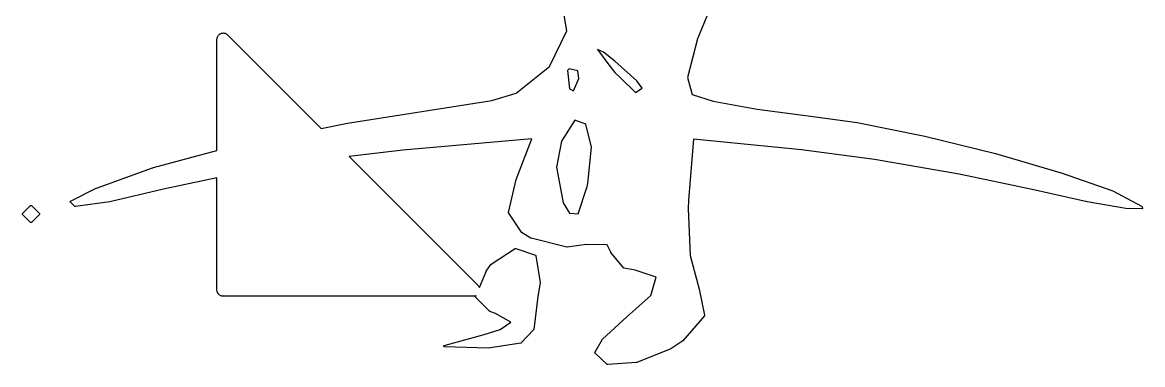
# Model space of a CAD drawing. Extents: x 69 to 231, y -99 to -49.
# Drawn here: x 103.8 to 112.74, y -90.59 to -87.87 of the extents above; entities that cross this region are included whole.
import ezdxf

# ---------------------------------------------------------------- set-up
doc = ezdxf.new("R2010")
doc.units = 0
doc.layers.add('BLACK', color=7, linetype='CONTINUOUS')

msp = doc.modelspace()

# ---------------------------------------------------------------- linework, layer by layer
at = {"layer": 'BLACK', "linetype": 'CONTINUOUS'}
for p, q in [((109.394, -87.494), (109.188, -87.9971)), ((108.144, -87.9342), (108.099, -87.66)), ((108.006, -88.2172), (108.144, -87.9342)), ((105.35, -87.9993), (105.351, -87.9945)), ((105.35, -87.9995), (105.35, -87.9993)), ((105.35, -88), (105.35, -87.9995)), ((105.35, -87.9995), (105.35, -87.9995)), ((105.35, -87.9995), (105.35, -87.9995)), ((105.35, -88.8865), (105.35, -88)), ((105.351, -87.9896), (105.353, -87.985)), ((105.351, -87.9897), (105.351, -87.9896)), ((105.351, -87.9898), (105.351, -87.9897)), ((105.351, -87.9945), (105.351, -87.9898)), ((105.353, -87.985), (105.354, -87.9805)), ((105.354, -87.9803), (105.356, -87.9761)), ((105.354, -87.9804), (105.354, -87.9803)), ((105.354, -87.9805), (105.354, -87.9804)), ((105.356, -87.9761), (105.359, -87.9719)), ((105.359, -87.9718), (105.362, -87.968)), ((105.359, -87.9719), (105.359, -87.9718)), ((105.359, -87.9718), (105.359, -87.9718)), ((105.362, -87.968), (105.365, -87.9644)), ((105.365, -87.9643), (105.369, -87.9613)), ((105.365, -87.9644), (105.365, -87.9643)), ((105.365, -87.9643), (105.365, -87.9643)), ((105.369, -87.9613), (105.372, -87.9583)), ((105.372, -87.9583), (105.373, -87.9582)), ((105.373, -87.9582), (105.377, -87.956)), ((105.373, -87.9582), (105.373, -87.9582)), ((105.377, -87.956), (105.381, -87.9537)), ((105.381, -87.9536), (105.386, -87.9524)), ((105.381, -87.9537), (105.381, -87.9536)), ((105.381, -87.9537), (105.381, -87.9537)), ((105.386, -87.9524), (105.39, -87.9509)), ((105.39, -87.9509), (105.391, -87.9509)), ((105.391, -87.9509), (105.395, -87.9505)), ((105.391, -87.9509), (105.391, -87.9509)), ((105.395, -87.9505), (105.4, -87.95)), ((105.4, -87.95), (105.4, -87.95)), ((105.4, -87.95), (105.4, -87.95)), ((105.4, -87.95), (105.405, -87.9505)), ((105.405, -87.9505), (105.41, -87.951)), ((105.41, -87.951), (105.41, -87.951)), ((105.41, -87.951), (105.41, -87.951)), ((105.41, -87.951), (105.415, -87.9524)), ((105.415, -87.9524), (105.419, -87.9538)), ((105.419, -87.9538), (105.419, -87.9539)), ((105.419, -87.9539), (105.419, -87.9539)), ((105.419, -87.9539), (105.424, -87.9561)), ((105.424, -87.9561), (105.428, -87.9584)), ((105.428, -87.9584), (105.428, -87.9585)), ((105.428, -87.9585), (105.428, -87.9585)), ((105.428, -87.9585), (105.432, -87.9617)), ((105.432, -87.9617), (105.435, -87.9646)), ((105.435, -87.9646), (105.435, -87.9648)), ((105.435, -87.9648), (105.435, -87.9648)), ((105.435, -87.9648), (105.435, -87.9648)), ((105.435, -87.9648), (106.183, -88.7119)), ((109.188, -87.9971), (109.108, -88.3063)), ((108.437, -88.1041), (108.39, -88.0814)), ((108.39, -88.0814), (108.488, -88.2157)), ((108.529, -88.1746), (108.437, -88.1041)), ((107.739, -88.4299), (108.006, -88.2172)), ((108.488, -88.2157), (108.527, -88.2645)), ((108.704, -88.3308), (108.529, -88.1746)), ((108.163, -88.2349), (108.151, -88.2495)), ((108.151, -88.2495), (108.166, -88.3955)), ((108.232, -88.2509), (108.163, -88.2349)), ((108.241, -88.3133), (108.232, -88.2509)), ((108.527, -88.2645), (108.575, -88.3104)), ((109.108, -88.3063), (109.132, -88.3917)), ((108.166, -88.3955), (108.197, -88.4116)), ((108.197, -88.4116), (108.241, -88.3133)), ((108.575, -88.3104), (108.575, -88.3104)), ((108.575, -88.3104), (108.693, -88.4248)), ((108.693, -88.4248), (108.747, -88.3916)), ((108.747, -88.3916), (108.704, -88.3308)), ((109.132, -88.3917), (109.146, -88.4413)), ((107.546, -88.4889), (107.739, -88.4299)), ((109.146, -88.4413), (109.312, -88.4935)), ((106.392, -88.6705), (107.546, -88.4889)), ((109.312, -88.4935), (109.665, -88.5582)), ((109.665, -88.5582), (110.113, -88.6151)), ((108.209, -88.646), (108.103, -88.8134)), ((108.295, -88.6764), (108.209, -88.646)), ((110.113, -88.6151), (110.113, -88.6151)), ((110.113, -88.6151), (110.113, -88.6151)), ((110.113, -88.6151), (110.464, -88.6647)), ((110.464, -88.6647), (110.464, -88.6647)), ((110.464, -88.6647), (110.464, -88.6647)), ((110.464, -88.6647), (110.464, -88.6647)), ((110.464, -88.6647), (111.003, -88.7727)), ((106.183, -88.7119), (106.392, -88.6705)), ((106.392, -88.6705), (106.392, -88.6705)), ((106.392, -88.6705), (106.392, -88.6705)), ((106.392, -88.6705), (106.392, -88.6705)), ((108.341, -88.8597), (108.295, -88.6764)), ((107.864, -88.7943), (106.835, -88.8841)), ((107.741, -89.1187), (107.864, -88.7943)), ((108.103, -88.8134), (108.062, -89.0196)), ((109.157, -88.7963), (109.152, -88.8598)), ((110.018, -88.8812), (109.157, -88.7963)), ((111.003, -88.7727), (111.003, -88.7728)), ((111.003, -88.7728), (111.003, -88.7728)), ((111.003, -88.7728), (111.003, -88.7728)), ((111.003, -88.7728), (111.569, -88.9123)), ((104.844, -89.0229), (105.35, -88.8865)), ((106.835, -88.8841), (106.406, -88.9348)), ((108.313, -89.1499), (108.341, -88.8597)), ((109.152, -88.8598), (109.117, -89.283)), ((109.152, -88.8598), (109.152, -88.8598)), ((109.152, -88.8598), (109.152, -88.8598)), ((110.602, -88.9582), (110.018, -88.8812)), ((111.569, -88.9123), (111.569, -88.9123)), ((111.569, -88.9123), (111.569, -88.9123)), ((111.569, -88.9123), (111.569, -88.9123)), ((111.569, -88.9123), (112.092, -89.0644)), ((106.406, -88.9348), (107.435, -89.9646)), ((108.062, -89.0196), (108.114, -89.3058)), ((111.278, -89.0756), (110.602, -88.9582)), ((104.387, -89.1884), (104.836, -89.0253)), ((104.836, -89.0253), (104.837, -89.0253)), ((104.837, -89.0253), (104.844, -89.0229)), ((104.837, -89.0253), (104.837, -89.0253)), ((104.837, -89.0253), (104.837, -89.0253)), ((104.844, -89.0229), (104.844, -89.0229)), ((104.844, -89.0229), (104.844, -89.0229)), ((104.844, -89.0229), (104.844, -89.0229)), ((105.35, -89.1057), (104.923, -89.1967)), ((105.35, -90), (105.35, -89.1057)), ((111.861, -89.1992), (111.278, -89.0756)), ((112.092, -89.0644), (112.092, -89.0644)), ((112.092, -89.0644), (112.092, -89.0645)), ((112.092, -89.0645), (112.092, -89.0645)), ((112.092, -89.0645), (112.504, -89.2103)), ((104.181, -89.2909), (104.386, -89.1887)), ((104.386, -89.1885), (104.387, -89.1884)), ((104.386, -89.1886), (104.386, -89.1885)), ((104.386, -89.1887), (104.386, -89.1886)), ((104.923, -89.1967), (104.495, -89.2959)), ((107.679, -89.3822), (107.74, -89.1194)), ((107.74, -89.119), (107.741, -89.1187)), ((107.74, -89.1193), (107.74, -89.119)), ((107.74, -89.1194), (107.74, -89.1193)), ((108.235, -89.3915), (108.307, -89.1753)), ((108.307, -89.1753), (108.313, -89.1499)), ((112.3, -89.2962), (111.861, -89.1992)), ((104.181, -89.2911), (104.181, -89.2909)), ((109.117, -89.283), (109.113, -89.3516)), ((112.504, -89.2103), (112.504, -89.2103)), ((112.504, -89.2103), (112.504, -89.2104)), ((112.504, -89.2104), (112.505, -89.2105)), ((112.505, -89.2105), (112.735, -89.3311)), ((103.797, -89.39), (103.861, -89.3265)), ((103.861, -89.3261), (103.862, -89.3258)), ((103.861, -89.3264), (103.861, -89.3261)), ((103.861, -89.3265), (103.861, -89.3264)), ((103.862, -89.3255), (103.863, -89.3254)), ((103.862, -89.3258), (103.862, -89.3255)), ((103.862, -89.3258), (103.862, -89.3258)), ((103.862, -89.3258), (103.862, -89.3258)), ((103.863, -89.3252), (103.864, -89.3251)), ((103.863, -89.3254), (103.863, -89.3252)), ((103.863, -89.3254), (103.863, -89.3254)), ((103.863, -89.3254), (103.863, -89.3254)), ((103.864, -89.3251), (103.864, -89.325)), ((103.864, -89.325), (103.865, -89.325)), ((103.864, -89.3251), (103.864, -89.3251)), ((103.864, -89.3251), (103.864, -89.3251)), ((103.865, -89.325), (103.865, -89.325)), ((103.865, -89.325), (103.865, -89.325)), ((103.865, -89.325), (103.865, -89.3251)), ((103.865, -89.3251), (103.865, -89.3251)), ((103.865, -89.3251), (103.866, -89.3251)), ((103.866, -89.3251), (103.866, -89.3251)), ((103.866, -89.3251), (103.866, -89.3253)), ((103.866, -89.3253), (103.866, -89.3254)), ((103.866, -89.3254), (103.866, -89.3254)), ((103.866, -89.3254), (103.866, -89.3254)), ((103.866, -89.3254), (103.867, -89.3256)), ((103.867, -89.3256), (103.867, -89.3258)), ((103.867, -89.3258), (103.867, -89.3259)), ((103.867, -89.3259), (103.867, -89.3259)), ((103.867, -89.3259), (103.868, -89.3261)), ((103.868, -89.3261), (103.868, -89.3265)), ((103.868, -89.3265), (103.932, -89.39)), ((104.178, -89.2945), (104.179, -89.2941)), ((104.178, -89.2946), (104.178, -89.2945)), ((104.178, -89.2947), (104.178, -89.2946)), ((104.178, -89.2951), (104.178, -89.2947)), ((104.178, -89.2954), (104.178, -89.2951)), ((104.178, -89.2956), (104.178, -89.2954)), ((104.178, -89.2957), (104.178, -89.2956)), ((104.178, -89.2961), (104.178, -89.2957)), ((104.178, -89.2964), (104.178, -89.2961)), ((104.179, -89.2965), (104.178, -89.2964)), ((104.179, -89.2924), (104.18, -89.2921)), ((104.179, -89.2927), (104.179, -89.2924)), ((104.179, -89.2928), (104.179, -89.2927)), ((104.179, -89.2929), (104.179, -89.2928)), ((104.179, -89.2932), (104.179, -89.2929)), ((104.179, -89.2935), (104.179, -89.2932)), ((104.179, -89.2937), (104.179, -89.2935)), ((104.179, -89.2938), (104.179, -89.2937)), ((104.179, -89.2941), (104.179, -89.2938)), ((104.179, -89.2967), (104.179, -89.2965)), ((104.179, -89.297), (104.179, -89.2967)), ((104.179, -89.2973), (104.179, -89.297)), ((104.179, -89.2975), (104.179, -89.2973)), ((104.179, -89.2976), (104.179, -89.2975)), ((104.179, -89.2979), (104.179, -89.2976)), ((104.179, -89.2982), (104.179, -89.2979)), ((104.179, -89.2983), (104.179, -89.2982)), ((104.179, -89.2984), (104.179, -89.2983)), ((104.18, -89.2987), (104.179, -89.2984)), ((104.18, -89.2914), (104.181, -89.2913)), ((104.18, -89.2917), (104.18, -89.2914)), ((104.18, -89.2914), (104.18, -89.2914)), ((104.18, -89.2919), (104.18, -89.2917)), ((104.18, -89.292), (104.18, -89.2919)), ((104.18, -89.2921), (104.18, -89.292)), ((104.18, -89.299), (104.18, -89.2987)), ((104.216, -89.3338), (104.18, -89.299)), ((104.18, -89.299), (104.18, -89.299)), ((104.181, -89.2913), (104.181, -89.2911)), ((104.216, -89.334), (104.216, -89.3338)), ((104.217, -89.3342), (104.216, -89.334)), ((104.217, -89.3343), (104.217, -89.3342)), ((104.217, -89.3344), (104.217, -89.3343)), ((104.217, -89.3345), (104.217, -89.3344)), ((104.217, -89.3347), (104.217, -89.3345)), ((104.218, -89.3348), (104.217, -89.3347)), ((104.218, -89.3349), (104.218, -89.3348)), ((104.218, -89.335), (104.218, -89.3349)), ((104.218, -89.3349), (104.218, -89.3349)), ((104.219, -89.3351), (104.218, -89.335)), ((104.219, -89.3352), (104.219, -89.3351)), ((104.219, -89.3351), (104.219, -89.3351)), ((104.219, -89.3351), (104.219, -89.3351)), ((104.22, -89.3352), (104.219, -89.3352)), ((104.495, -89.2959), (104.22, -89.3352)), ((104.22, -89.3352), (104.22, -89.3352)), ((104.22, -89.3352), (104.22, -89.3352)), ((104.22, -89.3352), (104.22, -89.3352)), ((104.22, -89.3352), (104.22, -89.3352)), ((104.495, -89.2959), (104.495, -89.2959)), ((104.495, -89.2959), (104.495, -89.2959)), ((104.495, -89.2959), (104.495, -89.2959)), ((108.114, -89.3058), (108.166, -89.3868)), ((109.113, -89.3516), (109.129, -89.7256)), ((112.609, -89.3497), (112.3, -89.2962)), ((112.3, -89.2962), (112.3, -89.2962)), ((112.3, -89.2962), (112.3, -89.2962)), ((112.3, -89.2962), (112.3, -89.2962)), ((112.609, -89.3498), (112.609, -89.3497)), ((112.738, -89.3517), (112.609, -89.3498)), ((112.609, -89.3498), (112.609, -89.3498)), ((112.609, -89.3498), (112.609, -89.3498)), ((112.735, -89.3311), (112.736, -89.3311)), ((112.736, -89.3311), (112.736, -89.3312)), ((112.736, -89.3312), (112.736, -89.3313)), ((112.736, -89.3313), (112.736, -89.3315)), ((112.736, -89.3315), (112.736, -89.3316)), ((112.736, -89.3316), (112.737, -89.3318)), ((112.737, -89.3318), (112.737, -89.3319)), ((112.737, -89.3319), (112.737, -89.3321)), ((112.737, -89.3321), (112.737, -89.3323)), ((112.737, -89.3323), (112.737, -89.3325)), ((112.737, -89.3325), (112.737, -89.3327)), ((112.737, -89.3327), (112.737, -89.3329)), ((112.737, -89.3329), (112.738, -89.3331)), ((112.738, -89.3331), (112.738, -89.3333)), ((112.738, -89.3333), (112.738, -89.3336)), ((112.738, -89.3336), (112.742, -89.3448)), ((112.739, -89.3516), (112.738, -89.3517)), ((112.738, -89.3517), (112.738, -89.3517)), ((112.738, -89.3517), (112.738, -89.3517)), ((112.738, -89.3517), (112.738, -89.3517)), ((112.74, -89.3514), (112.739, -89.3515)), ((112.739, -89.3515), (112.739, -89.3516)), ((112.739, -89.3516), (112.739, -89.3516)), ((112.739, -89.3516), (112.739, -89.3516)), ((112.741, -89.3509), (112.74, -89.3512)), ((112.74, -89.3512), (112.74, -89.3513)), ((112.74, -89.3513), (112.74, -89.3513)), ((112.74, -89.3513), (112.74, -89.3514)), ((112.742, -89.3499), (112.741, -89.3503)), ((112.741, -89.3503), (112.741, -89.3503)), ((112.741, -89.3503), (112.741, -89.3503)), ((112.741, -89.3503), (112.741, -89.3506)), ((112.741, -89.3506), (112.741, -89.3509)), ((112.741, -89.3509), (112.741, -89.3509)), ((112.741, -89.3509), (112.741, -89.3509)), ((112.742, -89.3448), (112.743, -89.3448)), ((112.743, -89.3482), (112.742, -89.3487)), ((112.742, -89.3487), (112.742, -89.3487)), ((112.742, -89.3487), (112.742, -89.3487)), ((112.742, -89.3487), (112.742, -89.3491)), ((112.742, -89.3491), (112.742, -89.3495)), ((112.742, -89.3495), (112.742, -89.3495)), ((112.742, -89.3495), (112.742, -89.3496)), ((112.742, -89.3496), (112.742, -89.3499)), ((112.743, -89.3448), (112.743, -89.3449)), ((112.743, -89.3449), (112.743, -89.3449)), ((112.743, -89.3449), (112.743, -89.3452)), ((112.743, -89.3452), (112.743, -89.3458)), ((112.743, -89.3458), (112.743, -89.3458)), ((112.743, -89.3458), (112.743, -89.3458)), ((112.743, -89.3458), (112.743, -89.3462)), ((112.743, -89.3462), (112.743, -89.3468)), ((112.743, -89.3468), (112.743, -89.3468)), ((112.743, -89.3468), (112.743, -89.3468)), ((112.743, -89.3468), (112.743, -89.3473)), ((112.743, -89.3473), (112.743, -89.3477)), ((112.743, -89.3477), (112.743, -89.3478)), ((112.743, -89.3478), (112.743, -89.3478)), ((112.743, -89.3478), (112.743, -89.3482)), ((103.796, -89.3915), (103.797, -89.3912)), ((103.796, -89.3916), (103.796, -89.3915)), ((103.796, -89.392), (103.796, -89.3916)), ((103.796, -89.3916), (103.796, -89.3916)), ((103.796, -89.3925), (103.796, -89.392)), ((103.796, -89.3931), (103.796, -89.3925)), ((103.796, -89.3925), (103.796, -89.3925)), ((103.796, -89.3925), (103.796, -89.3925)), ((103.796, -89.3934), (103.796, -89.3931)), ((103.796, -89.3935), (103.796, -89.3934)), ((103.796, -89.394), (103.796, -89.3935)), ((103.796, -89.3935), (103.796, -89.3935)), ((103.796, -89.3944), (103.796, -89.394)), ((103.796, -89.3945), (103.796, -89.3944)), ((103.796, -89.3944), (103.796, -89.3944)), ((103.796, -89.3948), (103.796, -89.3945)), ((103.796, -89.3954), (103.796, -89.3948)), ((103.797, -89.3957), (103.796, -89.3954)), ((103.796, -89.3954), (103.796, -89.3954)), ((103.796, -89.3954), (103.796, -89.3954)), ((103.797, -89.3904), (103.797, -89.39)), ((103.797, -89.3907), (103.797, -89.3904)), ((103.797, -89.3912), (103.797, -89.3907)), ((103.797, -89.3907), (103.797, -89.3907)), ((103.797, -89.3907), (103.797, -89.3907)), ((103.797, -89.3962), (103.797, -89.3957)), ((103.797, -89.3963), (103.797, -89.3962)), ((103.797, -89.3962), (103.797, -89.3962)), ((103.797, -89.3966), (103.797, -89.3963)), ((103.797, -89.397), (103.797, -89.3966)), ((103.861, -89.4605), (103.797, -89.397)), ((103.797, -89.397), (103.797, -89.397)), ((103.861, -89.4608), (103.861, -89.4605)), ((103.862, -89.4611), (103.861, -89.4608)), ((103.862, -89.4612), (103.862, -89.4611)), ((103.862, -89.4611), (103.862, -89.4611)), ((103.862, -89.4614), (103.862, -89.4612)), ((103.863, -89.4616), (103.862, -89.4614)), ((103.863, -89.4617), (103.863, -89.4616)), ((103.863, -89.4616), (103.863, -89.4616)), ((103.863, -89.4616), (103.863, -89.4616)), ((103.863, -89.4619), (103.863, -89.4617)), ((103.864, -89.4619), (103.863, -89.4619)), ((103.863, -89.4619), (103.863, -89.4619)), ((103.864, -89.462), (103.864, -89.4619)), ((103.865, -89.462), (103.864, -89.462)), ((103.864, -89.462), (103.864, -89.462)), ((103.864, -89.462), (103.864, -89.462)), ((103.864, -89.462), (103.864, -89.462)), ((103.866, -89.4618), (103.865, -89.4619)), ((103.865, -89.4619), (103.865, -89.4619)), ((103.865, -89.4619), (103.865, -89.4619)), ((103.865, -89.4619), (103.865, -89.462)), ((103.867, -89.4614), (103.866, -89.4616)), ((103.866, -89.4616), (103.866, -89.4616)), ((103.866, -89.4616), (103.866, -89.4616)), ((103.866, -89.4616), (103.866, -89.4618)), ((103.868, -89.4609), (103.867, -89.4612)), ((103.867, -89.4612), (103.867, -89.4612)), ((103.867, -89.4612), (103.867, -89.4612)), ((103.867, -89.4612), (103.867, -89.4614)), ((103.932, -89.3971), (103.868, -89.4605)), ((103.868, -89.4605), (103.868, -89.4606)), ((103.868, -89.4606), (103.868, -89.4606)), ((103.868, -89.4606), (103.868, -89.4606)), ((103.868, -89.4606), (103.868, -89.4606)), ((103.868, -89.4606), (103.868, -89.4609)), ((103.932, -89.39), (103.932, -89.39)), ((103.932, -89.39), (103.932, -89.39)), ((103.932, -89.39), (103.932, -89.39)), ((103.932, -89.39), (103.932, -89.39)), ((103.932, -89.39), (103.932, -89.3904)), ((103.932, -89.3904), (103.932, -89.3907)), ((103.932, -89.3907), (103.932, -89.3908)), ((103.932, -89.3908), (103.932, -89.3908)), ((103.932, -89.3908), (103.932, -89.3912)), ((103.932, -89.3912), (103.933, -89.3916)), ((103.933, -89.3955), (103.932, -89.3959)), ((103.932, -89.3959), (103.932, -89.3963)), ((103.932, -89.3963), (103.932, -89.3963)), ((103.932, -89.3963), (103.932, -89.3963)), ((103.932, -89.3963), (103.932, -89.3967)), ((103.932, -89.3967), (103.932, -89.397)), ((103.932, -89.397), (103.932, -89.3971)), ((103.932, -89.3971), (103.932, -89.3971)), ((103.932, -89.3971), (103.932, -89.3971)), ((103.933, -89.3916), (103.933, -89.3916)), ((103.933, -89.3916), (103.933, -89.3916)), ((103.933, -89.3916), (103.933, -89.3921)), ((103.933, -89.3921), (103.933, -89.3925)), ((103.933, -89.3925), (103.933, -89.3926)), ((103.933, -89.3926), (103.933, -89.3926)), ((103.933, -89.3926), (103.933, -89.3931)), ((103.933, -89.3931), (103.933, -89.3935)), ((103.933, -89.3935), (103.933, -89.3935)), ((103.933, -89.3935), (103.933, -89.3936)), ((103.933, -89.3936), (103.933, -89.394)), ((103.933, -89.394), (103.933, -89.3945)), ((103.933, -89.3945), (103.933, -89.3945)), ((103.933, -89.3945), (103.933, -89.3945)), ((103.933, -89.3945), (103.933, -89.395)), ((103.933, -89.395), (103.933, -89.3954)), ((103.933, -89.3954), (103.933, -89.3954)), ((103.933, -89.3954), (103.933, -89.3955)), ((107.679, -89.3823), (107.679, -89.3822)), ((107.679, -89.3827), (107.679, -89.3823)), ((107.679, -89.3823), (107.679, -89.3823)), ((107.679, -89.3832), (107.679, -89.3827)), ((107.679, -89.3833), (107.679, -89.3832)), ((107.679, -89.3832), (107.679, -89.3832)), ((107.679, -89.3837), (107.679, -89.3833)), ((107.679, -89.3841), (107.679, -89.3837)), ((107.679, -89.3842), (107.679, -89.3841)), ((107.679, -89.3847), (107.679, -89.3842)), ((107.679, -89.3842), (107.679, -89.3842)), ((107.679, -89.3851), (107.679, -89.3847)), ((107.679, -89.3852), (107.679, -89.3851)), ((107.679, -89.3851), (107.679, -89.3851)), ((107.679, -89.3856), (107.679, -89.3852)), ((107.68, -89.386), (107.679, -89.3856)), ((107.68, -89.3861), (107.68, -89.386)), ((107.68, -89.386), (107.68, -89.386)), ((107.68, -89.386), (107.68, -89.386)), ((107.781, -89.5391), (107.68, -89.3861)), ((108.166, -89.3868), (108.235, -89.3915)), ((107.781, -89.5392), (107.781, -89.5391)), ((107.781, -89.5393), (107.781, -89.5392)), ((107.781, -89.5396), (107.781, -89.5393)), ((107.781, -89.5399), (107.781, -89.5396)), ((107.782, -89.5399), (107.781, -89.5399)), ((107.782, -89.54), (107.782, -89.5399)), ((107.782, -89.5403), (107.782, -89.54)), ((107.782, -89.5405), (107.782, -89.5403)), ((107.782, -89.5406), (107.782, -89.5405)), ((107.782, -89.5405), (107.782, -89.5405)), ((107.782, -89.5407), (107.782, -89.5406)), ((107.857, -89.5855), (107.782, -89.5407)), ((107.857, -89.5856), (107.857, -89.5855)), ((107.858, -89.5857), (107.857, -89.5856)), ((107.858, -89.5858), (107.858, -89.5857)), ((107.858, -89.5859), (107.858, -89.5858)), ((107.858, -89.586), (107.858, -89.5859)), ((107.859, -89.5861), (107.858, -89.586)), ((108.144, -89.6589), (107.859, -89.5861)), ((107.859, -89.5861), (107.859, -89.5861)), ((108.301, -89.6385), (108.146, -89.659)), ((108.466, -89.6393), (108.301, -89.6385)), ((108.496, -89.6996), (108.466, -89.6393)), ((107.54, -89.7952), (107.731, -89.6694)), ((107.731, -89.6693), (107.732, -89.6692)), ((107.731, -89.6694), (107.731, -89.6693)), ((107.732, -89.6689), (107.733, -89.6688)), ((107.732, -89.669), (107.732, -89.6689)), ((107.732, -89.6691), (107.732, -89.669)), ((107.732, -89.6692), (107.732, -89.6691)), ((107.733, -89.6687), (107.733, -89.6686)), ((107.733, -89.6686), (107.734, -89.6686)), ((107.733, -89.6688), (107.733, -89.6687)), ((107.733, -89.6687), (107.733, -89.6687)), ((107.734, -89.6686), (107.734, -89.6686)), ((107.734, -89.6686), (107.734, -89.6686)), ((107.734, -89.6686), (107.734, -89.6686)), ((107.734, -89.6686), (107.735, -89.6686)), ((107.735, -89.6686), (107.735, -89.6686)), ((107.735, -89.6686), (107.735, -89.6687)), ((107.735, -89.6687), (107.735, -89.6687)), ((107.735, -89.6687), (107.735, -89.6688)), ((107.735, -89.6688), (107.736, -89.6688)), ((107.736, -89.6688), (107.893, -89.7225)), ((107.893, -89.7225), (107.893, -89.7225)), ((107.893, -89.7225), (107.893, -89.7226)), ((107.893, -89.7226), (107.893, -89.7227)), ((107.893, -89.7227), (107.893, -89.7228)), ((107.893, -89.7228), (107.894, -89.7229)), ((107.894, -89.7229), (107.894, -89.7231)), ((107.894, -89.7231), (107.894, -89.7232)), ((107.894, -89.7232), (107.894, -89.7234)), ((107.894, -89.7234), (107.895, -89.7235)), ((107.895, -89.7235), (107.895, -89.7237)), ((107.895, -89.7237), (107.895, -89.7238)), ((107.895, -89.7238), (107.895, -89.724)), ((107.895, -89.724), (107.895, -89.7242)), ((107.895, -89.7242), (107.895, -89.7244)), ((107.895, -89.7244), (107.895, -89.7246)), ((107.895, -89.7246), (107.896, -89.7249)), ((107.896, -89.7249), (107.896, -89.7251)), ((107.896, -89.7251), (107.896, -89.7253)), ((107.896, -89.7253), (107.896, -89.7255)), ((107.896, -89.7255), (107.896, -89.7258)), ((107.896, -89.7258), (107.896, -89.726)), ((107.896, -89.726), (107.896, -89.7262)), ((107.896, -89.7262), (107.896, -89.7264)), ((107.896, -89.7264), (107.931, -89.9412)), ((108.144, -89.659), (108.144, -89.6589)), ((108.145, -89.6591), (108.144, -89.659)), ((108.146, -89.659), (108.145, -89.659)), ((108.145, -89.659), (108.145, -89.6591)), ((108.145, -89.6591), (108.145, -89.6591)), ((108.145, -89.6591), (108.145, -89.6591)), ((108.146, -89.659), (108.146, -89.659)), ((108.496, -89.6997), (108.496, -89.6996)), ((108.496, -89.7001), (108.496, -89.6997)), ((108.496, -89.6997), (108.496, -89.6997)), ((108.496, -89.7004), (108.496, -89.7001)), ((108.496, -89.7005), (108.496, -89.7004)), ((108.496, -89.7006), (108.496, -89.7005)), ((108.496, -89.7005), (108.496, -89.7005)), ((108.599, -89.8252), (108.496, -89.7006)), ((109.129, -89.7256), (109.2, -89.9923)), ((107.5, -89.8507), (107.538, -89.7965)), ((107.538, -89.7964), (107.539, -89.7961)), ((107.538, -89.7965), (107.538, -89.7964)), ((107.539, -89.7955), (107.54, -89.7952)), ((107.539, -89.7957), (107.539, -89.7955)), ((107.539, -89.7958), (107.539, -89.7957)), ((107.539, -89.7961), (107.539, -89.7958)), ((107.539, -89.7958), (107.539, -89.7958)), ((108.599, -89.8254), (108.599, -89.8252)), ((108.599, -89.8256), (108.599, -89.8254)), ((108.599, -89.8258), (108.599, -89.8256)), ((108.599, -89.8259), (108.599, -89.8258)), ((108.6, -89.8261), (108.599, -89.8259)), ((108.6, -89.8262), (108.6, -89.8261)), ((108.6, -89.8263), (108.6, -89.8262)), ((108.6, -89.8265), (108.6, -89.8263)), ((108.601, -89.8266), (108.6, -89.8265)), ((108.601, -89.8267), (108.601, -89.8266)), ((108.601, -89.8268), (108.601, -89.8267)), ((108.601, -89.8267), (108.601, -89.8267)), ((108.601, -89.8269), (108.601, -89.8268)), ((108.602, -89.827), (108.601, -89.8269)), ((108.689, -89.8429), (108.602, -89.827)), ((108.602, -89.827), (108.602, -89.827)), ((107.446, -89.9803), (107.499, -89.8516)), ((107.499, -89.8511), (107.5, -89.8507)), ((107.499, -89.8515), (107.499, -89.8511)), ((107.499, -89.8516), (107.499, -89.8515)), ((107.499, -89.8515), (107.499, -89.8515)), ((107.499, -89.8516), (107.499, -89.8516)), ((107.5, -89.8507), (107.5, -89.8507)), ((107.5, -89.8507), (107.5, -89.8507)), ((108.857, -89.8984), (108.689, -89.8429)), ((108.815, -90.0439), (108.857, -89.8984)), ((105.35, -90.0047), (105.35, -90)), ((105.351, -90.0094), (105.35, -90.0047)), ((107.435, -89.9646), (107.436, -89.965)), ((107.436, -89.965), (107.436, -89.965)), ((107.436, -89.965), (107.436, -89.965)), ((107.436, -89.965), (107.436, -89.9651)), ((107.436, -89.9651), (107.439, -89.9687)), ((107.439, -89.9687), (107.442, -89.9726)), ((107.442, -89.9726), (107.442, -89.9727)), ((107.442, -89.9727), (107.442, -89.9728)), ((107.442, -89.9728), (107.444, -89.977)), ((107.444, -89.977), (107.446, -89.9803)), ((107.931, -89.9429), (107.912, -90.0511)), ((107.931, -89.9412), (107.931, -89.9413)), ((107.931, -89.9413), (107.931, -89.9416)), ((107.931, -89.9416), (107.931, -89.9419)), ((107.931, -89.9419), (107.931, -89.9421)), ((107.931, -89.9421), (107.931, -89.9423)), ((107.931, -89.9423), (107.931, -89.9426)), ((107.931, -89.9426), (107.931, -89.9429)), ((109.2, -89.9923), (109.2, -89.9924)), ((109.2, -89.9924), (109.2, -89.9925)), ((109.2, -89.9925), (109.2, -89.9926)), ((109.2, -89.9926), (109.244, -90.2022)), ((105.351, -90.0095), (105.351, -90.0094)), ((105.351, -90.0097), (105.351, -90.0095)), ((105.352, -90.0143), (105.351, -90.0097)), ((105.354, -90.0187), (105.352, -90.0143)), ((105.354, -90.0189), (105.354, -90.0187)), ((105.354, -90.0191), (105.354, -90.0189)), ((105.356, -90.0233), (105.354, -90.0191)), ((105.358, -90.0274), (105.356, -90.0233)), ((105.358, -90.0275), (105.358, -90.0274)), ((105.358, -90.0277), (105.358, -90.0275)), ((105.361, -90.0314), (105.358, -90.0277)), ((105.364, -90.035), (105.361, -90.0314)), ((105.364, -90.0351), (105.364, -90.035)), ((105.365, -90.0352), (105.364, -90.0351)), ((105.368, -90.0383), (105.365, -90.0352)), ((105.372, -90.0413), (105.368, -90.0383)), ((105.372, -90.0415), (105.372, -90.0413)), ((105.372, -90.0413), (105.372, -90.0413)), ((105.376, -90.0437), (105.372, -90.0415)), ((105.38, -90.046), (105.376, -90.0437)), ((105.381, -90.0461), (105.38, -90.046)), ((105.38, -90.046), (105.38, -90.046)), ((105.385, -90.0475), (105.381, -90.0461)), ((105.39, -90.0489), (105.385, -90.0475)), ((105.39, -90.049), (105.39, -90.0489)), ((105.39, -90.0489), (105.39, -90.0489)), ((105.395, -90.0495), (105.39, -90.049)), ((105.399, -90.05), (105.395, -90.0495)), ((105.4, -90.05), (105.399, -90.05)), ((105.4, -90.05), (105.4, -90.05)), ((105.4, -90.05), (105.4, -90.05)), ((107.4, -90.05), (105.4, -90.05)), ((105.4, -90.05), (105.4, -90.05)), ((107.405, -90.0495), (107.4, -90.05)), ((107.41, -90.0491), (107.405, -90.0495)), ((107.414, -90.0477), (107.41, -90.049)), ((107.41, -90.049), (107.41, -90.0491)), ((107.41, -90.0491), (107.41, -90.0491)), ((107.419, -90.0464), (107.414, -90.0477)), ((107.415, -90.0542), (107.416, -90.0538)), ((107.415, -90.0548), (107.415, -90.0542)), ((107.415, -90.0542), (107.415, -90.0542)), ((107.415, -90.0542), (107.415, -90.0542)), ((107.415, -90.0552), (107.415, -90.0548)), ((107.415, -90.0558), (107.415, -90.0552)), ((107.415, -90.0552), (107.415, -90.0552)), ((107.415, -90.0552), (107.415, -90.0552)), ((107.415, -90.0561), (107.415, -90.0558)), ((107.415, -90.0562), (107.415, -90.0561)), ((107.415, -90.0561), (107.415, -90.0561)), ((107.416, -90.0566), (107.415, -90.0562)), ((107.416, -90.0533), (107.419, -90.0464)), ((107.416, -90.0538), (107.416, -90.0533)), ((107.416, -90.0571), (107.416, -90.0566)), ((107.416, -90.0574), (107.416, -90.0571)), ((107.416, -90.0571), (107.416, -90.0571)), ((107.416, -90.0571), (107.416, -90.0571)), ((107.416, -90.0579), (107.416, -90.0574)), ((107.416, -90.058), (107.416, -90.0579)), ((107.416, -90.0583), (107.416, -90.058)), ((107.416, -90.058), (107.416, -90.058)), ((107.417, -90.0587), (107.416, -90.0583)), ((107.528, -90.1694), (107.417, -90.0587)), ((107.417, -90.0587), (107.417, -90.0587)), ((107.912, -90.0511), (107.88, -90.3149)), ((108.624, -90.2152), (108.815, -90.0439)), ((107.528, -90.1696), (107.528, -90.1694)), ((107.529, -90.1699), (107.528, -90.1696)), ((107.529, -90.17), (107.529, -90.1699)), ((107.529, -90.1702), (107.529, -90.17)), ((107.529, -90.17), (107.529, -90.17)), ((107.53, -90.1704), (107.529, -90.1702)), ((107.574, -90.1888), (107.53, -90.1704)), ((107.53, -90.1704), (107.53, -90.1704)), ((107.53, -90.1704), (107.53, -90.1704)), ((107.53, -90.1704), (107.53, -90.1704)), ((107.696, -90.2567), (107.574, -90.1888)), ((107.613, -90.3149), (107.696, -90.2567)), ((108.429, -90.3916), (108.624, -90.2153)), ((108.624, -90.2153), (108.624, -90.2152)), ((108.624, -90.2152), (108.624, -90.2152)), ((109.243, -90.2065), (109.072, -90.4056)), ((109.244, -90.205), (109.243, -90.2052)), ((109.243, -90.2052), (109.243, -90.2054)), ((109.243, -90.2054), (109.243, -90.2057)), ((109.243, -90.2057), (109.243, -90.2059)), ((109.243, -90.2059), (109.243, -90.206)), ((109.243, -90.206), (109.243, -90.2063)), ((109.243, -90.2063), (109.243, -90.2065)), ((109.244, -90.2022), (109.244, -90.2023)), ((109.244, -90.2023), (109.244, -90.2026)), ((109.244, -90.2026), (109.244, -90.2029)), ((109.244, -90.2029), (109.244, -90.2031)), ((109.244, -90.2031), (109.244, -90.2033)), ((109.244, -90.2033), (109.244, -90.2036)), ((109.244, -90.2036), (109.244, -90.2039)), ((109.244, -90.2039), (109.244, -90.2041)), ((109.244, -90.2041), (109.244, -90.2042)), ((109.244, -90.2042), (109.244, -90.2045)), ((109.244, -90.2045), (109.244, -90.2048)), ((109.244, -90.2048), (109.244, -90.205)), ((107.165, -90.4429), (107.483, -90.3544)), ((107.483, -90.3544), (107.613, -90.3149)), ((107.878, -90.3177), (107.78, -90.4228)), ((107.879, -90.3172), (107.878, -90.3176)), ((107.878, -90.3176), (107.878, -90.3176)), ((107.878, -90.3176), (107.878, -90.3177)), ((107.88, -90.3155), (107.879, -90.3159)), ((107.879, -90.3159), (107.879, -90.3159)), ((107.879, -90.3159), (107.879, -90.316)), ((107.879, -90.316), (107.879, -90.3164)), ((107.879, -90.3164), (107.879, -90.3168)), ((107.879, -90.3168), (107.879, -90.3168)), ((107.879, -90.3168), (107.879, -90.3169)), ((107.879, -90.3169), (107.879, -90.3172)), ((107.88, -90.3149), (107.88, -90.3149)), ((107.88, -90.3149), (107.88, -90.315)), ((107.88, -90.315), (107.88, -90.3151)), ((107.88, -90.3151), (107.88, -90.3155)), ((107.162, -90.4447), (107.163, -90.4446)), ((107.162, -90.445), (107.162, -90.4447)), ((107.162, -90.4452), (107.162, -90.445)), ((107.162, -90.4454), (107.162, -90.4452)), ((107.162, -90.4456), (107.162, -90.4454)), ((107.162, -90.4458), (107.162, -90.4456)), ((107.162, -90.4461), (107.162, -90.4458)), ((107.162, -90.4463), (107.162, -90.4461)), ((107.162, -90.4465), (107.162, -90.4463)), ((107.162, -90.4468), (107.162, -90.4465)), ((107.162, -90.4471), (107.162, -90.4468)), ((107.162, -90.4473), (107.162, -90.4471)), ((107.162, -90.4475), (107.162, -90.4473)), ((107.162, -90.4477), (107.162, -90.4475)), ((107.162, -90.448), (107.162, -90.4477)), ((107.162, -90.4482), (107.162, -90.448)), ((107.162, -90.4484), (107.162, -90.4482)), ((107.162, -90.4487), (107.162, -90.4484)), ((107.162, -90.449), (107.162, -90.4487)), ((107.162, -90.4492), (107.162, -90.449)), ((107.162, -90.4494), (107.162, -90.4492)), ((107.162, -90.4496), (107.162, -90.4494)), ((107.162, -90.4499), (107.162, -90.4496)), ((107.162, -90.4501), (107.162, -90.4499)), ((107.162, -90.4503), (107.162, -90.4501)), ((107.162, -90.4505), (107.162, -90.4503)), ((107.163, -90.4507), (107.162, -90.4505)), ((107.163, -90.4437), (107.164, -90.4436)), ((107.163, -90.4439), (107.163, -90.4437)), ((107.163, -90.444), (107.163, -90.4439)), ((107.163, -90.4442), (107.163, -90.444)), ((107.163, -90.4444), (107.163, -90.4442)), ((107.163, -90.4446), (107.163, -90.4444)), ((107.163, -90.4509), (107.163, -90.4507)), ((107.163, -90.451), (107.163, -90.4509)), ((107.163, -90.4512), (107.163, -90.451)), ((107.163, -90.4514), (107.163, -90.4512)), ((107.163, -90.4516), (107.163, -90.4514)), ((107.164, -90.4517), (107.163, -90.4516)), ((107.164, -90.4432), (107.165, -90.4431)), ((107.164, -90.4433), (107.164, -90.4432)), ((107.164, -90.4434), (107.164, -90.4433)), ((107.164, -90.4436), (107.164, -90.4434)), ((107.164, -90.4519), (107.164, -90.4517)), ((107.164, -90.452), (107.164, -90.4519)), ((107.164, -90.4521), (107.164, -90.452)), ((107.164, -90.4522), (107.164, -90.4521)), ((107.165, -90.4523), (107.164, -90.4522)), ((107.165, -90.443), (107.165, -90.4429)), ((107.165, -90.4429), (107.165, -90.4429)), ((107.165, -90.4431), (107.165, -90.443)), ((107.165, -90.4524), (107.165, -90.4523)), ((107.165, -90.4525), (107.165, -90.4524)), ((107.166, -90.4526), (107.165, -90.4525)), ((107.165, -90.4525), (107.165, -90.4525)), ((107.166, -90.4527), (107.166, -90.4526)), ((107.166, -90.4526), (107.166, -90.4526)), ((107.166, -90.4526), (107.166, -90.4526)), ((107.516, -90.4653), (107.166, -90.4527)), ((107.166, -90.4527), (107.166, -90.4527)), ((107.777, -90.4244), (107.517, -90.4653)), ((107.778, -90.4243), (107.777, -90.4244)), ((107.779, -90.4241), (107.778, -90.4241)), ((107.778, -90.4241), (107.778, -90.4242)), ((107.778, -90.4242), (107.778, -90.4243)), ((107.778, -90.4243), (107.778, -90.4243)), ((107.78, -90.4235), (107.779, -90.4236)), ((107.779, -90.4236), (107.779, -90.4237)), ((107.779, -90.4237), (107.779, -90.4238)), ((107.779, -90.4238), (107.779, -90.424)), ((107.779, -90.424), (107.779, -90.4241)), ((107.78, -90.4228), (107.78, -90.4229)), ((107.78, -90.4229), (107.78, -90.423)), ((107.78, -90.423), (107.78, -90.4231)), ((107.78, -90.4231), (107.78, -90.4233)), ((107.78, -90.4233), (107.78, -90.4235)), ((108.369, -90.4986), (108.428, -90.3928)), ((108.428, -90.3918), (108.429, -90.3916)), ((108.428, -90.392), (108.428, -90.3918)), ((108.428, -90.3921), (108.428, -90.392)), ((108.428, -90.3923), (108.428, -90.3921)), ((108.428, -90.3925), (108.428, -90.3923)), ((108.428, -90.3928), (108.428, -90.3925)), ((108.428, -90.3928), (108.428, -90.3928)), ((109.071, -90.4065), (108.976, -90.4691)), ((109.072, -90.4061), (109.071, -90.4063)), ((109.071, -90.4063), (109.071, -90.4064)), ((109.071, -90.4064), (109.071, -90.4065)), ((109.072, -90.4056), (109.072, -90.4056)), ((109.072, -90.4056), (109.072, -90.4057)), ((109.072, -90.4057), (109.072, -90.4059)), ((109.072, -90.4059), (109.072, -90.4061)), ((107.517, -90.4653), (107.516, -90.4653)), ((107.516, -90.4653), (107.516, -90.4653)), ((107.516, -90.4653), (107.516, -90.4653)), ((108.368, -90.499), (108.369, -90.4986)), ((108.368, -90.4993), (108.368, -90.499)), ((108.368, -90.4994), (108.368, -90.4993)), ((108.368, -90.4995), (108.368, -90.4994)), ((108.368, -90.4999), (108.368, -90.4995)), ((108.368, -90.5002), (108.368, -90.4999)), ((108.368, -90.5003), (108.368, -90.5002)), ((108.368, -90.5004), (108.368, -90.5003)), ((108.368, -90.5008), (108.368, -90.5004)), ((108.368, -90.5012), (108.368, -90.5008)), ((108.368, -90.5013), (108.368, -90.5012)), ((108.368, -90.5014), (108.368, -90.5013)), ((108.368, -90.5018), (108.368, -90.5014)), ((108.368, -90.5022), (108.368, -90.5018)), ((108.368, -90.5023), (108.368, -90.5022)), ((108.368, -90.5024), (108.368, -90.5023)), ((108.368, -90.5027), (108.368, -90.5024)), ((108.368, -90.5031), (108.368, -90.5027)), ((108.369, -90.5032), (108.368, -90.5031)), ((108.369, -90.5033), (108.369, -90.5032)), ((108.369, -90.5036), (108.369, -90.5033)), ((108.369, -90.5039), (108.369, -90.5036)), ((108.369, -90.504), (108.369, -90.5039)), ((108.369, -90.5041), (108.369, -90.504)), ((108.369, -90.5044), (108.369, -90.5041)), ((108.37, -90.5047), (108.369, -90.5044)), ((108.467, -90.5936), (108.37, -90.5047)), ((108.37, -90.5047), (108.37, -90.5047)), ((108.975, -90.4695), (108.703, -90.5782)), ((108.976, -90.4691), (108.975, -90.4694)), ((108.975, -90.4694), (108.975, -90.4695)), ((108.976, -90.4691), (108.976, -90.4691)), ((108.467, -90.5937), (108.467, -90.5936)), ((108.467, -90.5936), (108.467, -90.5936)), ((108.467, -90.5939), (108.467, -90.5937)), ((108.468, -90.5942), (108.467, -90.5939)), ((108.468, -90.5944), (108.468, -90.5942)), ((108.468, -90.5942), (108.468, -90.5942)), ((108.468, -90.5942), (108.468, -90.5942)), ((108.468, -90.5946), (108.468, -90.5944)), ((108.469, -90.5946), (108.468, -90.5946)), ((108.468, -90.5946), (108.468, -90.5946)), ((108.469, -90.5947), (108.469, -90.5946)), ((108.469, -90.5949), (108.469, -90.5947)), ((108.47, -90.5949), (108.469, -90.5949)), ((108.469, -90.5949), (108.469, -90.5949)), ((108.469, -90.5949), (108.469, -90.5949)), ((108.471, -90.5949), (108.47, -90.5949)), ((108.47, -90.5949), (108.47, -90.5949)), ((108.47, -90.5949), (108.47, -90.5949)), ((108.47, -90.5949), (108.47, -90.5949)), ((108.701, -90.5785), (108.471, -90.5949)), ((108.702, -90.5785), (108.701, -90.5785)), ((108.701, -90.5785), (108.701, -90.5785)), ((108.703, -90.5782), (108.702, -90.5782)), ((108.702, -90.5782), (108.702, -90.5783)), ((108.702, -90.5783), (108.702, -90.5784)), ((108.702, -90.5784), (108.702, -90.5784)), ((108.702, -90.5784), (108.702, -90.5785))]:
    msp.add_line(p, q, dxfattribs=at)

doc.saveas('drawing.dxf')
